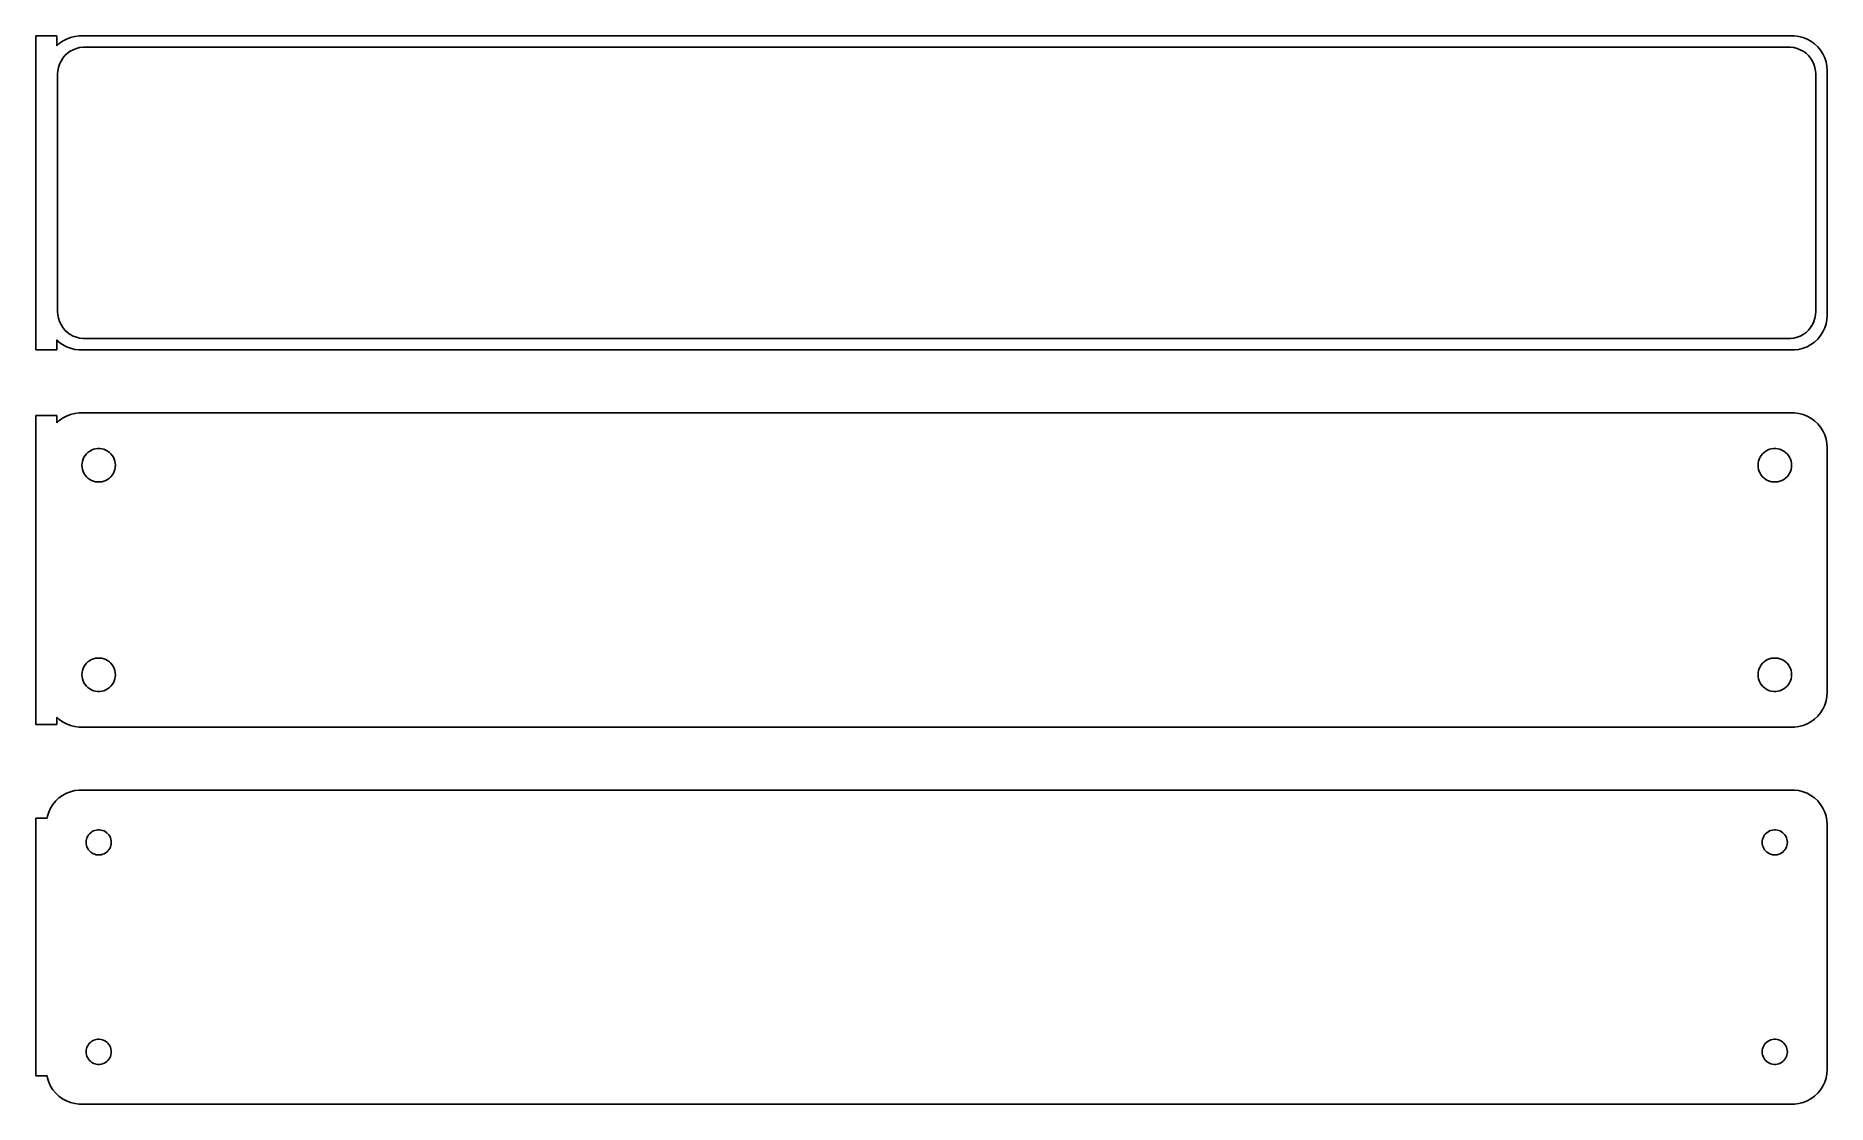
# Model space of a CAD drawing. Header units: metres. Extents: x -129 to 128, y 86 to 238.
import ezdxf

# ---------------------------------------------------------------- set-up
doc = ezdxf.new("R2010")
doc.units = ezdxf.units.M

msp = doc.modelspace()

# ---------------------------------------------------------------- linework, layer by layer
for p, q in [((-126, 238.49), (-129, 238.49)), ((-129, 238.49), (-129, 193.51)), ((-126, 237.059), (-126, 238.49)), ((-125.687, 237.353), (-126, 237.059)), ((-125.179, 237.722), (-125.687, 237.353)), ((-124.629, 238.024), (-125.179, 237.722)), ((-124.823, 235.651), (-124.469, 235.984)), ((-124.045, 238.255), (-124.629, 238.024)), ((-124.469, 235.984), (-124.075, 236.27)), ((-124.075, 236.27), (-123.649, 236.504)), ((-123.437, 238.411), (-124.045, 238.255)), ((-123.649, 236.504), (-123.197, 236.683)), ((-122.814, 238.49), (-123.437, 238.411)), ((-123.197, 236.683), (-122.726, 236.804)), ((122.814, 238.49), (-122.814, 238.49)), ((-122.726, 236.804), (-122.243, 236.865)), ((-122.243, 236.865), (122.243, 236.865)), ((122.243, 236.865), (122.726, 236.804)), ((122.726, 236.804), (123.197, 236.683)), ((123.437, 238.411), (122.814, 238.49)), ((123.197, 236.683), (123.649, 236.504)), ((124.045, 238.255), (123.437, 238.411)), ((123.649, 236.504), (124.075, 236.27)), ((124.629, 238.024), (124.045, 238.255)), ((124.075, 236.27), (124.469, 235.984)), ((124.469, 235.984), (124.823, 235.651)), ((125.179, 237.722), (124.629, 238.024)), ((125.687, 237.353), (125.179, 237.722)), ((126.145, 236.923), (125.687, 237.353)), ((126.545, 236.439), (126.145, 236.923)), ((126.882, 235.909), (126.545, 236.439)), ((-125.873, 233), (-125.842, 233.485)), ((-125.842, 233.485), (-125.751, 233.963)), ((-125.751, 233.963), (-125.601, 234.426)), ((-125.601, 234.426), (-125.394, 234.866)), ((-125.394, 234.866), (-125.133, 235.276)), ((-125.133, 235.276), (-124.823, 235.651)), ((124.823, 235.651), (125.133, 235.276)), ((125.133, 235.276), (125.394, 234.866)), ((125.394, 234.866), (125.601, 234.426)), ((125.601, 234.426), (125.751, 233.963)), ((125.751, 233.963), (125.842, 233.485)), ((125.842, 233.485), (125.873, 233)), ((127.149, 235.341), (126.882, 235.909)), ((127.343, 234.743), (127.149, 235.341)), ((127.461, 234.127), (127.343, 234.743)), ((127.5, 233.5), (127.461, 234.127)), ((127.5, 198.5), (127.5, 233.5)), ((-125.873, 199), (-125.873, 233)), ((125.873, 233), (125.873, 199)), ((-125.842, 198.515), (-125.873, 199)), ((-125.751, 198.037), (-125.842, 198.515)), ((-125.601, 197.574), (-125.751, 198.037)), ((-125.394, 197.134), (-125.601, 197.574)), ((125.601, 197.574), (125.394, 197.134)), ((125.751, 198.037), (125.601, 197.574)), ((125.842, 198.515), (125.751, 198.037)), ((125.873, 199), (125.842, 198.515)), ((127.343, 197.257), (127.461, 197.873)), ((127.461, 197.873), (127.5, 198.5)), ((-126, 194.941), (-125.687, 194.647)), ((-126, 193.51), (-126, 194.941)), ((-125.133, 196.724), (-125.394, 197.134)), ((-124.823, 196.349), (-125.133, 196.724)), ((-124.469, 196.016), (-124.823, 196.349)), ((-124.075, 195.73), (-124.469, 196.016)), ((-123.649, 195.496), (-124.075, 195.73)), ((-123.197, 195.317), (-123.649, 195.496)), ((-122.726, 195.196), (-123.197, 195.317)), ((-122.243, 195.135), (-122.726, 195.196)), ((122.243, 195.135), (-122.243, 195.135)), ((122.726, 195.196), (122.243, 195.135)), ((123.197, 195.317), (122.726, 195.196)), ((123.649, 195.496), (123.197, 195.317)), ((124.075, 195.73), (123.649, 195.496)), ((124.469, 196.016), (124.075, 195.73)), ((124.823, 196.349), (124.469, 196.016)), ((125.133, 196.724), (124.823, 196.349)), ((125.394, 197.134), (125.133, 196.724)), ((125.687, 194.647), (126.145, 195.077)), ((126.145, 195.077), (126.545, 195.561)), ((126.545, 195.561), (126.882, 196.091)), ((126.882, 196.091), (127.149, 196.659)), ((127.149, 196.659), (127.343, 197.257)), ((-129, 193.51), (-126, 193.51)), ((-125.687, 194.647), (-125.179, 194.278)), ((-125.179, 194.278), (-124.629, 193.976)), ((-124.629, 193.976), (-124.045, 193.745)), ((-124.045, 193.745), (-123.437, 193.589)), ((-123.437, 193.589), (-122.814, 193.51)), ((-122.814, 193.51), (122.814, 193.51)), ((122.814, 193.51), (123.437, 193.589)), ((123.437, 193.589), (124.045, 193.745)), ((124.045, 193.745), (124.629, 193.976)), ((124.629, 193.976), (125.179, 194.278)), ((125.179, 194.278), (125.687, 194.647)), ((-126, 184.115), (-129, 184.115)), ((-129, 184.115), (-129, 139.885)), ((-126, 183.059), (-126, 184.115)), ((-125.687, 183.353), (-126, 183.059)), ((-125.179, 183.722), (-125.687, 183.353)), ((-124.629, 184.024), (-125.179, 183.722)), ((-124.045, 184.255), (-124.629, 184.024)), ((-123.437, 184.411), (-124.045, 184.255)), ((-122.814, 184.49), (-123.437, 184.411)), ((122.814, 184.49), (-122.814, 184.49)), ((123.437, 184.411), (122.814, 184.49)), ((124.045, 184.255), (123.437, 184.411)), ((124.629, 184.024), (124.045, 184.255)), ((125.179, 183.722), (124.629, 184.024)), ((125.687, 183.353), (125.179, 183.722)), ((126.145, 182.923), (125.687, 183.353)), ((126.545, 182.439), (126.145, 182.923)), ((126.882, 181.909), (126.545, 182.439)), ((127.149, 181.341), (126.882, 181.909)), ((127.343, 180.743), (127.149, 181.341)), ((127.461, 180.127), (127.343, 180.743)), ((127.5, 179.5), (127.461, 180.127)), ((-122.4, 177), (-122.381, 177.301)), ((-122.381, 176.699), (-122.4, 177)), ((-122.381, 177.301), (-122.325, 177.597)), ((-122.325, 177.597), (-122.231, 177.883)), ((-122.231, 177.883), (-122.103, 178.156)), ((-122.103, 178.156), (-121.942, 178.411)), ((-121.942, 178.411), (-121.75, 178.643)), ((-121.75, 178.643), (-121.53, 178.849)), ((-121.53, 178.849), (-121.286, 179.026)), ((-121.286, 179.026), (-121.022, 179.172)), ((-121.022, 179.172), (-120.742, 179.283)), ((-120.742, 179.283), (-120.45, 179.357)), ((-120.45, 179.357), (-120.151, 179.395)), ((-120.151, 179.395), (-119.849, 179.395)), ((-119.849, 179.395), (-119.55, 179.357)), ((-119.55, 179.357), (-119.258, 179.283)), ((-119.258, 179.283), (-118.978, 179.172)), ((-118.978, 179.172), (-118.714, 179.026)), ((-118.714, 179.026), (-118.47, 178.849)), ((-118.47, 178.849), (-118.25, 178.643)), ((-118.25, 178.643), (-118.058, 178.411)), ((-118.058, 178.411), (-117.897, 178.156)), ((-117.897, 178.156), (-117.769, 177.883)), ((-117.769, 177.883), (-117.675, 177.597)), ((-117.675, 177.597), (-117.619, 177.301)), ((-117.619, 177.301), (-117.6, 177)), ((-117.6, 177), (-117.619, 176.699)), ((117.6, 177), (117.619, 177.301)), ((117.619, 176.699), (117.6, 177)), ((117.619, 177.301), (117.675, 177.597)), ((117.675, 177.597), (117.769, 177.883)), ((117.769, 177.883), (117.897, 178.156)), ((117.897, 178.156), (118.058, 178.411)), ((118.058, 178.411), (118.25, 178.643)), ((118.25, 178.643), (118.47, 178.849)), ((118.47, 178.849), (118.714, 179.026)), ((118.714, 179.026), (118.978, 179.172)), ((118.978, 179.172), (119.258, 179.283)), ((119.258, 179.283), (119.55, 179.357)), ((119.55, 179.357), (119.849, 179.395)), ((119.849, 179.395), (120.151, 179.395)), ((120.151, 179.395), (120.45, 179.357)), ((120.45, 179.357), (120.742, 179.283)), ((120.742, 179.283), (121.022, 179.172)), ((121.022, 179.172), (121.286, 179.026)), ((121.286, 179.026), (121.53, 178.849)), ((121.53, 178.849), (121.75, 178.643)), ((121.75, 178.643), (121.942, 178.411)), ((121.942, 178.411), (122.103, 178.156)), ((122.103, 178.156), (122.231, 177.883)), ((122.231, 177.883), (122.325, 177.597)), ((122.325, 177.597), (122.381, 177.301)), ((122.381, 177.301), (122.4, 177)), ((122.4, 177), (122.381, 176.699)), ((127.5, 144.5), (127.5, 179.5)), ((-122.325, 176.403), (-122.381, 176.699)), ((-122.231, 176.117), (-122.325, 176.403)), ((-122.103, 175.844), (-122.231, 176.117)), ((-121.942, 175.589), (-122.103, 175.844)), ((-121.75, 175.357), (-121.942, 175.589)), ((-121.53, 175.151), (-121.75, 175.357)), ((-121.286, 174.974), (-121.53, 175.151)), ((-121.022, 174.828), (-121.286, 174.974)), ((-120.742, 174.717), (-121.022, 174.828)), ((-120.45, 174.643), (-120.742, 174.717)), ((-120.151, 174.605), (-120.45, 174.643)), ((-119.849, 174.605), (-120.151, 174.605)), ((-119.55, 174.643), (-119.849, 174.605)), ((-119.258, 174.717), (-119.55, 174.643)), ((-118.978, 174.828), (-119.258, 174.717)), ((-118.714, 174.974), (-118.978, 174.828)), ((-118.47, 175.151), (-118.714, 174.974)), ((-118.25, 175.357), (-118.47, 175.151)), ((-118.058, 175.589), (-118.25, 175.357)), ((-117.897, 175.844), (-118.058, 175.589)), ((-117.769, 176.117), (-117.897, 175.844)), ((-117.675, 176.403), (-117.769, 176.117)), ((-117.619, 176.699), (-117.675, 176.403)), ((117.675, 176.403), (117.619, 176.699)), ((117.769, 176.117), (117.675, 176.403)), ((117.897, 175.844), (117.769, 176.117)), ((118.058, 175.589), (117.897, 175.844)), ((118.25, 175.357), (118.058, 175.589)), ((118.47, 175.151), (118.25, 175.357)), ((118.714, 174.974), (118.47, 175.151)), ((118.978, 174.828), (118.714, 174.974)), ((119.258, 174.717), (118.978, 174.828)), ((119.55, 174.643), (119.258, 174.717)), ((119.849, 174.605), (119.55, 174.643)), ((120.151, 174.605), (119.849, 174.605)), ((120.45, 174.643), (120.151, 174.605)), ((120.742, 174.717), (120.45, 174.643)), ((121.022, 174.828), (120.742, 174.717)), ((121.286, 174.974), (121.022, 174.828)), ((121.53, 175.151), (121.286, 174.974)), ((121.75, 175.357), (121.53, 175.151)), ((121.942, 175.589), (121.75, 175.357)), ((122.103, 175.844), (121.942, 175.589)), ((122.231, 176.117), (122.103, 175.844)), ((122.325, 176.403), (122.231, 176.117)), ((122.381, 176.699), (122.325, 176.403)), ((-121.75, 148.643), (-121.53, 148.849)), ((-121.53, 148.849), (-121.286, 149.026)), ((-121.286, 149.026), (-121.022, 149.172)), ((-121.022, 149.172), (-120.742, 149.283)), ((-120.742, 149.283), (-120.45, 149.357)), ((-120.45, 149.357), (-120.151, 149.395)), ((-120.151, 149.395), (-119.849, 149.395)), ((-119.849, 149.395), (-119.55, 149.357)), ((-119.55, 149.357), (-119.258, 149.283)), ((-119.258, 149.283), (-118.978, 149.172)), ((-118.978, 149.172), (-118.714, 149.026)), ((-118.714, 149.026), (-118.47, 148.849)), ((-118.47, 148.849), (-118.25, 148.643)), ((118.25, 148.643), (118.47, 148.849)), ((118.47, 148.849), (118.714, 149.026)), ((118.714, 149.026), (118.978, 149.172)), ((118.978, 149.172), (119.258, 149.283)), ((119.258, 149.283), (119.55, 149.357)), ((119.55, 149.357), (119.849, 149.395)), ((119.849, 149.395), (120.151, 149.395)), ((120.151, 149.395), (120.45, 149.357)), ((120.45, 149.357), (120.742, 149.283)), ((120.742, 149.283), (121.022, 149.172)), ((121.022, 149.172), (121.286, 149.026)), ((121.286, 149.026), (121.53, 148.849)), ((121.53, 148.849), (121.75, 148.643)), ((-122.4, 147), (-122.381, 147.301)), ((-122.381, 146.699), (-122.4, 147)), ((-122.381, 147.301), (-122.325, 147.597)), ((-122.325, 146.403), (-122.381, 146.699)), ((-122.325, 147.597), (-122.231, 147.883)), ((-122.231, 146.117), (-122.325, 146.403)), ((-122.231, 147.883), (-122.103, 148.156)), ((-122.103, 148.156), (-121.942, 148.411)), ((-121.942, 148.411), (-121.75, 148.643)), ((-118.25, 148.643), (-118.058, 148.411)), ((-118.058, 148.411), (-117.897, 148.156)), ((-117.897, 148.156), (-117.769, 147.883)), ((-117.769, 147.883), (-117.675, 147.597)), ((-117.675, 146.403), (-117.769, 146.117)), ((-117.675, 147.597), (-117.619, 147.301)), ((-117.619, 146.699), (-117.675, 146.403)), ((-117.619, 147.301), (-117.6, 147)), ((-117.6, 147), (-117.619, 146.699)), ((117.6, 147), (117.619, 147.301)), ((117.619, 146.699), (117.6, 147)), ((117.619, 147.301), (117.675, 147.597)), ((117.675, 146.403), (117.619, 146.699)), ((117.675, 147.597), (117.769, 147.883)), ((117.769, 146.117), (117.675, 146.403)), ((117.769, 147.883), (117.897, 148.156)), ((117.897, 148.156), (118.058, 148.411)), ((118.058, 148.411), (118.25, 148.643)), ((121.75, 148.643), (121.942, 148.411)), ((121.942, 148.411), (122.103, 148.156)), ((122.103, 148.156), (122.231, 147.883)), ((122.231, 147.883), (122.325, 147.597)), ((122.325, 146.403), (122.231, 146.117)), ((122.325, 147.597), (122.381, 147.301)), ((122.381, 146.699), (122.325, 146.403)), ((122.381, 147.301), (122.4, 147)), ((122.4, 147), (122.381, 146.699)), ((-122.103, 145.844), (-122.231, 146.117)), ((-121.942, 145.589), (-122.103, 145.844)), ((-121.75, 145.357), (-121.942, 145.589)), ((-121.53, 145.151), (-121.75, 145.357)), ((-121.286, 144.974), (-121.53, 145.151)), ((-121.022, 144.828), (-121.286, 144.974)), ((-120.742, 144.717), (-121.022, 144.828)), ((-120.45, 144.643), (-120.742, 144.717)), ((-120.151, 144.605), (-120.45, 144.643)), ((-119.849, 144.605), (-120.151, 144.605)), ((-119.55, 144.643), (-119.849, 144.605)), ((-119.258, 144.717), (-119.55, 144.643)), ((-118.978, 144.828), (-119.258, 144.717)), ((-118.714, 144.974), (-118.978, 144.828)), ((-118.47, 145.151), (-118.714, 144.974)), ((-118.25, 145.357), (-118.47, 145.151)), ((-118.058, 145.589), (-118.25, 145.357)), ((-117.897, 145.844), (-118.058, 145.589)), ((-117.769, 146.117), (-117.897, 145.844)), ((117.897, 145.844), (117.769, 146.117)), ((118.058, 145.589), (117.897, 145.844)), ((118.25, 145.357), (118.058, 145.589)), ((118.47, 145.151), (118.25, 145.357)), ((118.714, 144.974), (118.47, 145.151)), ((118.978, 144.828), (118.714, 144.974)), ((119.258, 144.717), (118.978, 144.828)), ((119.55, 144.643), (119.258, 144.717)), ((119.849, 144.605), (119.55, 144.643)), ((120.151, 144.605), (119.849, 144.605)), ((120.45, 144.643), (120.151, 144.605)), ((120.742, 144.717), (120.45, 144.643)), ((121.022, 144.828), (120.742, 144.717)), ((121.286, 144.974), (121.022, 144.828)), ((121.53, 145.151), (121.286, 144.974)), ((121.75, 145.357), (121.53, 145.151)), ((121.942, 145.589), (121.75, 145.357)), ((122.103, 145.844), (121.942, 145.589)), ((122.231, 146.117), (122.103, 145.844)), ((127.343, 143.257), (127.461, 143.873)), ((127.461, 143.873), (127.5, 144.5)), ((125.687, 140.647), (126.145, 141.077)), ((126.145, 141.077), (126.545, 141.561)), ((126.545, 141.561), (126.882, 142.091)), ((126.882, 142.091), (127.149, 142.659)), ((127.149, 142.659), (127.343, 143.257)), ((-129, 139.885), (-126, 139.885)), ((-126, 139.885), (-126, 140.941)), ((-126, 140.941), (-125.687, 140.647)), ((-125.687, 140.647), (-125.179, 140.278)), ((-125.179, 140.278), (-124.629, 139.976)), ((-124.629, 139.976), (-124.045, 139.745)), ((-124.045, 139.745), (-123.437, 139.589)), ((-123.437, 139.589), (-122.814, 139.51)), ((-122.814, 139.51), (122.814, 139.51)), ((122.814, 139.51), (123.437, 139.589)), ((123.437, 139.589), (124.045, 139.745)), ((124.045, 139.745), (124.629, 139.976)), ((124.629, 139.976), (125.179, 140.278)), ((125.179, 140.278), (125.687, 140.647)), ((-126.545, 128.439), (-126.882, 127.909)), ((-126.145, 128.923), (-126.545, 128.439)), ((-125.687, 129.353), (-126.145, 128.923)), ((-125.179, 129.722), (-125.687, 129.353)), ((-124.629, 130.024), (-125.179, 129.722)), ((-124.045, 130.255), (-124.629, 130.024)), ((-123.437, 130.411), (-124.045, 130.255)), ((-122.814, 130.49), (-123.437, 130.411)), ((122.814, 130.49), (-122.814, 130.49)), ((123.437, 130.411), (122.814, 130.49)), ((124.045, 130.255), (123.437, 130.411)), ((124.629, 130.024), (124.045, 130.255)), ((125.179, 129.722), (124.629, 130.024)), ((125.687, 129.353), (125.179, 129.722)), ((126.145, 128.923), (125.687, 129.353)), ((126.545, 128.439), (126.145, 128.923)), ((126.882, 127.909), (126.545, 128.439)), ((-127.4, 126.444), (-129, 126.444)), ((-129, 126.444), (-129, 89.5558)), ((-127.343, 126.743), (-127.4, 126.444)), ((-127.149, 127.341), (-127.343, 126.743)), ((-126.882, 127.909), (-127.149, 127.341)), ((127.149, 127.341), (126.882, 127.909)), ((127.343, 126.743), (127.149, 127.341)), ((127.461, 126.127), (127.343, 126.743)), ((127.5, 125.5), (127.461, 126.127)), ((-121.8, 123), (-121.786, 123.226)), ((-121.786, 123.226), (-121.743, 123.448)), ((-121.743, 123.448), (-121.674, 123.663)), ((-121.674, 123.663), (-121.577, 123.867)), ((-121.577, 123.867), (-121.456, 124.058)), ((-121.456, 124.058), (-121.312, 124.232)), ((-121.312, 124.232), (-121.147, 124.387)), ((-121.147, 124.387), (-120.964, 124.52)), ((-120.964, 124.52), (-120.766, 124.629)), ((-120.766, 124.629), (-120.556, 124.712)), ((-120.556, 124.712), (-120.337, 124.768)), ((-120.337, 124.768), (-120.113, 124.796)), ((-120.113, 124.796), (-119.887, 124.796)), ((-119.887, 124.796), (-119.663, 124.768)), ((-119.663, 124.768), (-119.444, 124.712)), ((-119.444, 124.712), (-119.234, 124.629)), ((-119.234, 124.629), (-119.036, 124.52)), ((-119.036, 124.52), (-118.853, 124.387)), ((-118.853, 124.387), (-118.688, 124.232)), ((-118.688, 124.232), (-118.544, 124.058)), ((-118.544, 124.058), (-118.423, 123.867)), ((-118.423, 123.867), (-118.326, 123.663)), ((-118.326, 123.663), (-118.257, 123.448)), ((-118.257, 123.448), (-118.214, 123.226)), ((-118.214, 123.226), (-118.2, 123)), ((118.2, 123), (118.214, 123.226)), ((118.214, 123.226), (118.257, 123.448)), ((118.257, 123.448), (118.326, 123.663)), ((118.326, 123.663), (118.423, 123.867)), ((118.423, 123.867), (118.544, 124.058)), ((118.544, 124.058), (118.688, 124.232)), ((118.688, 124.232), (118.853, 124.387)), ((118.853, 124.387), (119.036, 124.52)), ((119.036, 124.52), (119.234, 124.629)), ((119.234, 124.629), (119.444, 124.712)), ((119.444, 124.712), (119.663, 124.768)), ((119.663, 124.768), (119.887, 124.796)), ((119.887, 124.796), (120.113, 124.796)), ((120.113, 124.796), (120.337, 124.768)), ((120.337, 124.768), (120.556, 124.712)), ((120.556, 124.712), (120.766, 124.629)), ((120.766, 124.629), (120.964, 124.52)), ((120.964, 124.52), (121.147, 124.387)), ((121.147, 124.387), (121.312, 124.232)), ((121.312, 124.232), (121.456, 124.058)), ((121.456, 124.058), (121.577, 123.867)), ((121.577, 123.867), (121.674, 123.663)), ((121.674, 123.663), (121.743, 123.448)), ((121.743, 123.448), (121.786, 123.226)), ((121.786, 123.226), (121.8, 123)), ((127.5, 90.5), (127.5, 125.5)), ((-121.786, 122.774), (-121.8, 123)), ((-121.743, 122.552), (-121.786, 122.774)), ((-121.674, 122.337), (-121.743, 122.552)), ((-121.577, 122.133), (-121.674, 122.337)), ((-121.456, 121.942), (-121.577, 122.133)), ((-121.312, 121.768), (-121.456, 121.942)), ((-121.147, 121.613), (-121.312, 121.768)), ((-120.964, 121.48), (-121.147, 121.613)), ((-120.766, 121.371), (-120.964, 121.48)), ((-120.556, 121.288), (-120.766, 121.371)), ((-120.337, 121.232), (-120.556, 121.288)), ((-120.113, 121.204), (-120.337, 121.232)), ((-119.887, 121.204), (-120.113, 121.204)), ((-119.663, 121.232), (-119.887, 121.204)), ((-119.444, 121.288), (-119.663, 121.232)), ((-119.234, 121.371), (-119.444, 121.288)), ((-119.036, 121.48), (-119.234, 121.371)), ((-118.853, 121.613), (-119.036, 121.48)), ((-118.688, 121.768), (-118.853, 121.613)), ((-118.544, 121.942), (-118.688, 121.768)), ((-118.423, 122.133), (-118.544, 121.942)), ((-118.326, 122.337), (-118.423, 122.133)), ((-118.257, 122.552), (-118.326, 122.337)), ((-118.214, 122.774), (-118.257, 122.552)), ((-118.2, 123), (-118.214, 122.774)), ((118.214, 122.774), (118.2, 123)), ((118.257, 122.552), (118.214, 122.774)), ((118.326, 122.337), (118.257, 122.552)), ((118.423, 122.133), (118.326, 122.337)), ((118.544, 121.942), (118.423, 122.133)), ((118.688, 121.768), (118.544, 121.942)), ((118.853, 121.613), (118.688, 121.768)), ((119.036, 121.48), (118.853, 121.613)), ((119.234, 121.371), (119.036, 121.48)), ((119.444, 121.288), (119.234, 121.371)), ((119.663, 121.232), (119.444, 121.288)), ((119.887, 121.204), (119.663, 121.232)), ((120.113, 121.204), (119.887, 121.204)), ((120.337, 121.232), (120.113, 121.204)), ((120.556, 121.288), (120.337, 121.232)), ((120.766, 121.371), (120.556, 121.288)), ((120.964, 121.48), (120.766, 121.371)), ((121.147, 121.613), (120.964, 121.48)), ((121.312, 121.768), (121.147, 121.613)), ((121.456, 121.942), (121.312, 121.768)), ((121.577, 122.133), (121.456, 121.942)), ((121.674, 122.337), (121.577, 122.133)), ((121.743, 122.552), (121.674, 122.337)), ((121.786, 122.774), (121.743, 122.552)), ((121.8, 123), (121.786, 122.774)), ((-121.8, 93), (-121.786, 93.2256)), ((-121.786, 92.7744), (-121.8, 93)), ((-121.786, 93.2256), (-121.743, 93.4476)), ((-121.743, 92.5524), (-121.786, 92.7744)), ((-121.743, 93.4476), (-121.674, 93.6626)), ((-121.674, 92.3374), (-121.743, 92.5524)), ((-121.674, 93.6626), (-121.577, 93.8672)), ((-121.577, 93.8672), (-121.456, 94.058)), ((-121.456, 94.058), (-121.312, 94.2322)), ((-121.312, 94.2322), (-121.147, 94.3869)), ((-121.147, 94.3869), (-120.964, 94.5198)), ((-120.964, 94.5198), (-120.766, 94.6287)), ((-120.766, 94.6287), (-120.556, 94.7119)), ((-120.556, 94.7119), (-120.337, 94.7681)), ((-120.337, 94.7681), (-120.113, 94.7964)), ((-120.113, 94.7964), (-119.887, 94.7964)), ((-119.887, 94.7964), (-119.663, 94.7681)), ((-119.663, 94.7681), (-119.444, 94.7119)), ((-119.444, 94.7119), (-119.234, 94.6287)), ((-119.234, 94.6287), (-119.036, 94.5198)), ((-119.036, 94.5198), (-118.853, 94.3869)), ((-118.853, 94.3869), (-118.688, 94.2322)), ((-118.688, 94.2322), (-118.544, 94.058)), ((-118.544, 94.058), (-118.423, 93.8672)), ((-118.423, 93.8672), (-118.326, 93.6626)), ((-118.326, 93.6626), (-118.257, 93.4476)), ((-118.257, 92.5524), (-118.326, 92.3374)), ((-118.257, 93.4476), (-118.214, 93.2256)), ((-118.214, 92.7744), (-118.257, 92.5524)), ((-118.214, 93.2256), (-118.2, 93)), ((-118.2, 93), (-118.214, 92.7744)), ((118.2, 93), (118.214, 93.2256)), ((118.214, 92.7744), (118.2, 93)), ((118.214, 93.2256), (118.257, 93.4476)), ((118.257, 92.5524), (118.214, 92.7744)), ((118.257, 93.4476), (118.326, 93.6626)), ((118.326, 92.3374), (118.257, 92.5524)), ((118.326, 93.6626), (118.423, 93.8672)), ((118.423, 93.8672), (118.544, 94.058)), ((118.544, 94.058), (118.688, 94.2322)), ((118.688, 94.2322), (118.853, 94.3869)), ((118.853, 94.3869), (119.036, 94.5198)), ((119.036, 94.5198), (119.234, 94.6287)), ((119.234, 94.6287), (119.444, 94.7119)), ((119.444, 94.7119), (119.663, 94.7681)), ((119.663, 94.7681), (119.887, 94.7964)), ((119.887, 94.7964), (120.113, 94.7964)), ((120.113, 94.7964), (120.337, 94.7681)), ((120.337, 94.7681), (120.556, 94.7119)), ((120.556, 94.7119), (120.766, 94.6287)), ((120.766, 94.6287), (120.964, 94.5198)), ((120.964, 94.5198), (121.147, 94.3869)), ((121.147, 94.3869), (121.312, 94.2322)), ((121.312, 94.2322), (121.456, 94.058)), ((121.456, 94.058), (121.577, 93.8672)), ((121.577, 93.8672), (121.674, 93.6626)), ((121.674, 93.6626), (121.743, 93.4476)), ((121.743, 92.5524), (121.674, 92.3374)), ((121.743, 93.4476), (121.786, 93.2256)), ((121.786, 92.7744), (121.743, 92.5524)), ((121.786, 93.2256), (121.8, 93)), ((121.8, 93), (121.786, 92.7744)), ((-121.577, 92.1329), (-121.674, 92.3374)), ((-121.456, 91.942), (-121.577, 92.1329)), ((-121.312, 91.7678), (-121.456, 91.942)), ((-121.147, 91.6131), (-121.312, 91.7678)), ((-120.964, 91.4802), (-121.147, 91.6131)), ((-120.766, 91.3713), (-120.964, 91.4802)), ((-120.556, 91.2881), (-120.766, 91.3713)), ((-120.337, 91.2319), (-120.556, 91.2881)), ((-120.113, 91.2036), (-120.337, 91.2319)), ((-119.887, 91.2036), (-120.113, 91.2036)), ((-119.663, 91.2319), (-119.887, 91.2036)), ((-119.444, 91.2881), (-119.663, 91.2319)), ((-119.234, 91.3713), (-119.444, 91.2881)), ((-119.036, 91.4802), (-119.234, 91.3713)), ((-118.853, 91.6131), (-119.036, 91.4802)), ((-118.688, 91.7678), (-118.853, 91.6131)), ((-118.544, 91.942), (-118.688, 91.7678)), ((-118.423, 92.1329), (-118.544, 91.942)), ((-118.326, 92.3374), (-118.423, 92.1329)), ((118.423, 92.1329), (118.326, 92.3374)), ((118.544, 91.942), (118.423, 92.1329)), ((118.688, 91.7678), (118.544, 91.942)), ((118.853, 91.6131), (118.688, 91.7678)), ((119.036, 91.4802), (118.853, 91.6131)), ((119.234, 91.3713), (119.036, 91.4802)), ((119.444, 91.2881), (119.234, 91.3713)), ((119.663, 91.2319), (119.444, 91.2881)), ((119.887, 91.2036), (119.663, 91.2319)), ((120.113, 91.2036), (119.887, 91.2036)), ((120.337, 91.2319), (120.113, 91.2036)), ((120.556, 91.2881), (120.337, 91.2319)), ((120.766, 91.3713), (120.556, 91.2881)), ((120.964, 91.4802), (120.766, 91.3713)), ((121.147, 91.6131), (120.964, 91.4802)), ((121.312, 91.7678), (121.147, 91.6131)), ((121.456, 91.942), (121.312, 91.7678)), ((121.577, 92.1329), (121.456, 91.942)), ((121.674, 92.3374), (121.577, 92.1329)), ((127.343, 89.2566), (127.461, 89.8733)), ((127.461, 89.8733), (127.5, 90.5)), ((-129, 89.5558), (-127.4, 89.5558)), ((-127.4, 89.5558), (-127.343, 89.2566)), ((-127.343, 89.2566), (-127.149, 88.6594)), ((-127.149, 88.6594), (-126.882, 88.0912)), ((-126.882, 88.0912), (-126.545, 87.5611)), ((-126.545, 87.5611), (-126.145, 87.0773)), ((126.145, 87.0773), (126.545, 87.5611)), ((126.545, 87.5611), (126.882, 88.0912)), ((126.882, 88.0912), (127.149, 88.6594)), ((127.149, 88.6594), (127.343, 89.2566)), ((-126.145, 87.0773), (-125.687, 86.6474)), ((-125.687, 86.6474), (-125.179, 86.2784)), ((-125.179, 86.2784), (-124.629, 85.9759)), ((-124.629, 85.9759), (-124.045, 85.7447)), ((-124.045, 85.7447), (-123.437, 85.5886)), ((-123.437, 85.5886), (-122.814, 85.5099)), ((-122.814, 85.5099), (122.814, 85.5099)), ((122.814, 85.5099), (123.437, 85.5886)), ((123.437, 85.5886), (124.045, 85.7447)), ((124.045, 85.7447), (124.629, 85.9759)), ((124.629, 85.9759), (125.179, 86.2784)), ((125.179, 86.2784), (125.687, 86.6474)), ((125.687, 86.6474), (126.145, 87.0773))]:
    msp.add_line(p, q)

doc.saveas('drawing.dxf')
